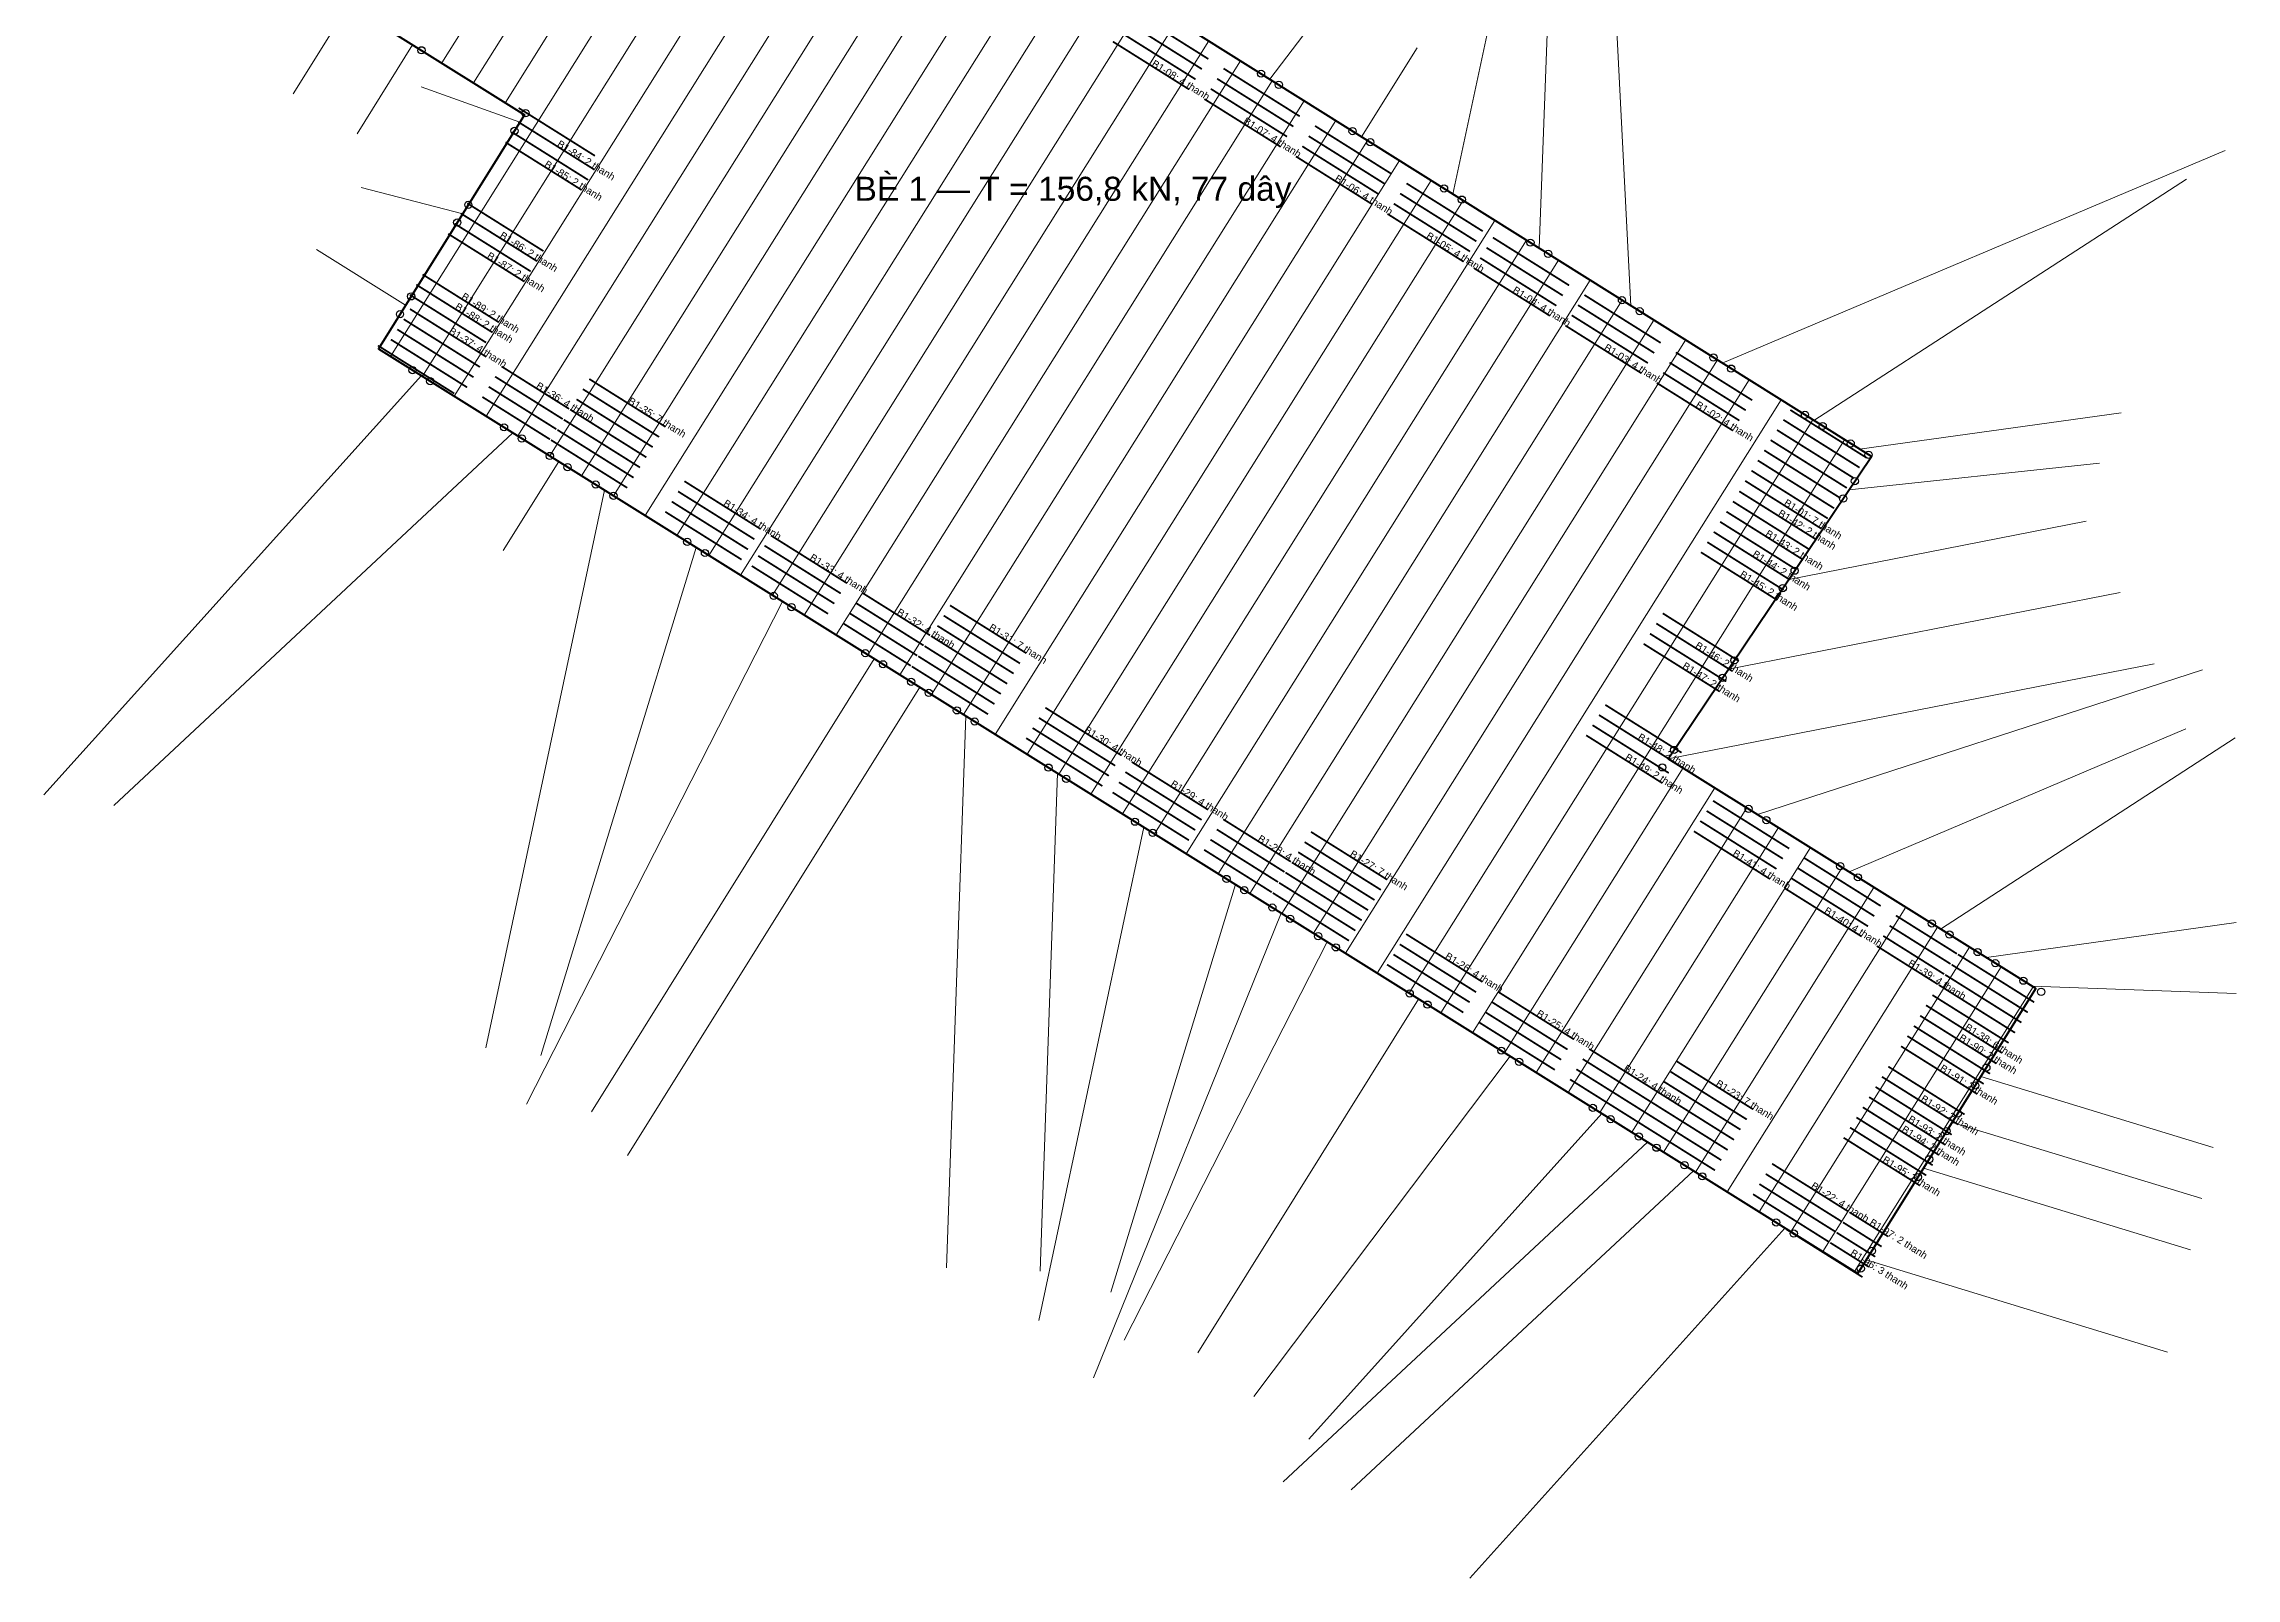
# Model space of a CAD drawing. Header units: metres. Extents: x 496695 to 497501, y 2343757 to 2344224.
# Drawn here: x 496732.5 to 497097.9, y 2343756.5 to 2344012.2 of the extents above; entities that cross this region are included whole.
import ezdxf

# ---------------------------------------------------------------- set-up
doc = ezdxf.new("R2010")
doc.units = ezdxf.units.M
for name, color, linetype, lineweight in [('BE_PIN', 7, 'Continuous', 50), ('BICH_NEO', 1, 'Continuous', 25), ('DAY_NEO', 5, 'Continuous', 0), ('GIA_CUONG_40x60', 1, 'Continuous', 70), ('KHUNG_C52', 8, 'Continuous', 0)]:
    doc.layers.add(name, color=color, linetype=linetype, lineweight=lineweight)
doc.styles.add('VN', font='arial.ttf')

msp = doc.modelspace()

# ---------------------------------------------------------------- linework, layer by layer
at = {"layer": 'BE_PIN'}
msp.add_lwpolyline([(497003.26, 2343893.08), (497037.13, 2343943.42), (496913.73, 2344020.81), (496935.86, 2344056.23), (496872.01, 2344095.37), (496897.45, 2344136.07), (496836.15, 2344174.38), (496751.36, 2344038.69), (496812.66, 2344000.38), (496788.28, 2343961.37), (497034.85, 2343807.3), (497064.53, 2343854.79)], close=True, dxfattribs=at)
at = {"layer": 'BICH_NEO'}
for centre in [(496795.48, 2344011.11), (496935.4, 2344007.22), (496938.36, 2344005.36), (496812.82, 2344000.64), (496810.96, 2343997.68), (496950.65, 2343997.65), (496953.61, 2343995.79), (496965.9, 2343988.09), (496803.28, 2343985.37), (496968.86, 2343986.23), (496801.42, 2343982.41), (496980.3, 2343979.06), (496983.26, 2343977.2), (496793.75, 2343970.11), (496995.55, 2343969.49), (496791.89, 2343967.15), (496998.51, 2343967.63), (497010.8, 2343959.93), (497013.76, 2343958.07), (496793.97, 2343957.83), (496796.93, 2343955.97), (496809.23, 2343948.29), (497026.05, 2343950.37), (497029.01, 2343948.51), (496812.19, 2343946.43), (496816.86, 2343943.52), (497033.68, 2343945.58), (497036.64, 2343943.72), (496819.82, 2343941.66), (496824.5, 2343938.75), (496827.46, 2343936.89), (497032.42, 2343936.43), (497034.38, 2343939.33), (496839.76, 2343929.21), (496842.72, 2343927.35), (497022.37, 2343921.5), (497024.33, 2343924.4), (496854.18, 2343920.2), (496857.14, 2343918.34), (496869.44, 2343910.67), (496872.4, 2343908.81), (497014.29, 2343909.46), (496877.07, 2343905.9), (496880.03, 2343904.04), (497012.33, 2343906.56), (496884.71, 2343901.13), (496887.67, 2343899.27), (497004.24, 2343894.53), (496899.97, 2343891.59), (496902.93, 2343889.73), (497002.28, 2343891.63), (496914.39, 2343882.58), (497016.66, 2343884.71), (497019.62, 2343882.85), (496917.35, 2343880.72), (497031.93, 2343875.17), (496929.65, 2343873.04), (496932.61, 2343871.18), (497034.89, 2343873.31), (496937.29, 2343868.27), (496940.25, 2343866.41), (496944.92, 2343863.5), (497047.19, 2343865.63), (497050.15, 2343863.77), (496947.88, 2343861.64), (497054.83, 2343860.86), (497057.79, 2343859), (497062.46, 2343856.09), (496960.18, 2343853.96), (496963.14, 2343852.1), (497065.42, 2343854.23), (496975.45, 2343844.43), (496978.41, 2343842.57), (497056.29, 2343841.6), (497054.43, 2343838.64), (496990.71, 2343834.89), (497051.52, 2343833.96), (496993.67, 2343833.03), (496998.35, 2343830.12), (497049.66, 2343831), (497001.31, 2343828.26), (497005.98, 2343825.35), (497008.94, 2343823.49), (497044.89, 2343823.37), (497046.75, 2343826.33), (497021.24, 2343815.81), (497024.2, 2343813.95), (497037.21, 2343811.07), (497035.35, 2343808.11)]:
    msp.add_circle(centre, 0.6, dxfattribs=at)
at = {"layer": 'DAY_NEO'}
for p, q in [((496981.78, 2343978.13), (496985.35, 2344075.06)), ((496936.88, 2344006.29), (496983.04, 2344067.3)), ((496997.03, 2343968.56), (496991.98, 2344067.93)), ((496967.38, 2343987.16), (496982.8, 2344059.02)), ((496783.36, 2344018.7), (496774.08, 2344003.85)), ((496794, 2344012.04), (496784.73, 2343997.2)), ((496952.13, 2343996.72), (496961.43, 2344011.55)), ((496811.89, 2343999.16), (496795.4, 2344005)), ((497012.28, 2343959), (497096.1, 2343994.42)), ((496802.35, 2343983.89), (496785.41, 2343988.27)), ((497027.53, 2343949.44), (497089.67, 2343989.62)), ((496792.82, 2343968.63), (496777.97, 2343977.9)), ((496795.45, 2343956.9), (496732.53, 2343887.07)), ((497035.16, 2343944.65), (497078.74, 2343950.72)), ((496810.71, 2343947.36), (496744.17, 2343885.29)), ((496818.34, 2343942.59), (496809.07, 2343927.75)), ((497033.4, 2343937.88), (497075.16, 2343942.32)), ((496825.98, 2343937.82), (496806.2, 2343844.9)), ((497023.35, 2343922.95), (497072.91, 2343932.64)), ((496841.24, 2343928.28), (496815.38, 2343843.64)), ((496855.66, 2343919.27), (496812.96, 2343835.53)), ((497013.31, 2343908.01), (497078.58, 2343920.75)), ((496870.92, 2343909.74), (496823.79, 2343834.24)), ((497003.26, 2343893.08), (497084.23, 2343908.88)), ((497018.14, 2343883.78), (497092.33, 2343907.87)), ((496878.55, 2343904.97), (496829.81, 2343826.94)), ((496886.19, 2343900.2), (496882.95, 2343808.26)), ((497033.41, 2343874.24), (497089.56, 2343898.08)), ((497048.67, 2343864.7), (497097.74, 2343896.54)), ((496901.45, 2343890.66), (496898.57, 2343807.71)), ((496915.87, 2343881.65), (496898.38, 2343799.49)), ((496931.13, 2343872.11), (496910.38, 2343804.21)), ((496938.77, 2343867.34), (496907.46, 2343789.93)), ((497056.31, 2343859.93), (497097.9, 2343865.78)), ((496946.4, 2343862.57), (496912.56, 2343796.2)), ((496961.66, 2343853.03), (496924.84, 2343794.09)), ((497063.94, 2343855.16), (497097.92, 2343853.98)), ((496976.93, 2343843.5), (496934.2, 2343786.8)), ((497055.36, 2343840.12), (497094.09, 2343828.27)), ((496992.19, 2343833.96), (496943.35, 2343779.7)), ((497050.59, 2343832.48), (497092.19, 2343819.77)), ((496999.83, 2343829.19), (496939.11, 2343772.6)), ((497007.46, 2343824.42), (496950.4, 2343771.24)), ((497045.82, 2343824.85), (497090.29, 2343811.26)), ((497022.72, 2343814.88), (496970.2, 2343756.54)), ((497036.28, 2343809.59), (497086.48, 2343794.22))]:
    msp.add_line(p, q, dxfattribs=at)
at = {"layer": 'GIA_CUONG_40x60', "const_width": 0.3}
for points in [[(496926.61, 2344009.67), (496913.9, 2344017.64)], [(496924.48, 2344006.28), (496911.77, 2344014.25)], [(496925.54, 2344007.98), (496912.84, 2344015.95)], [(496923.42, 2344004.59), (496910.71, 2344012.56)], [(496940.79, 2343998.41), (496928.08, 2344006.38)], [(496941.85, 2344000.11), (496929.15, 2344008.08)], [(496938.67, 2343995.02), (496925.96, 2344002.99)], [(496939.73, 2343996.72), (496927.02, 2344004.69)], [(496824.31, 2343991.21), (496811.6, 2343999.18)], [(496824.38, 2343993.53), (496811.67, 2344001.5)], [(496822.18, 2343987.82), (496809.48, 2343995.79)], [(496823.25, 2343989.51), (496810.54, 2343997.49)], [(496954.98, 2343987.15), (496942.27, 2343995.12)], [(496956.04, 2343988.84), (496943.34, 2343996.81)], [(496957.11, 2343990.54), (496944.4, 2343998.51)], [(496953.92, 2343985.46), (496941.21, 2343993.43)], [(496972.35, 2343980.97), (496959.65, 2343988.94)], [(496815.81, 2343977.65), (496803.1, 2343985.63)], [(496970.23, 2343977.59), (496957.52, 2343985.56)], [(496971.29, 2343979.28), (496958.58, 2343987.25)], [(496812.62, 2343972.57), (496799.91, 2343980.54)], [(496813.68, 2343974.27), (496800.97, 2343982.24)], [(496814.74, 2343975.96), (496802.04, 2343983.93)], [(496969.16, 2343975.89), (496956.46, 2343983.86)], [(496985.69, 2343970.25), (496972.98, 2343978.22)], [(496986.75, 2343971.94), (496974.04, 2343979.91)], [(496808.37, 2343965.79), (496795.66, 2343973.77)], [(496983.56, 2343966.86), (496970.86, 2343974.83)], [(496984.63, 2343968.55), (496971.92, 2343976.52)], [(496806.24, 2343962.41), (496793.53, 2343970.38)], [(496807.3, 2343964.1), (496794.6, 2343972.07)], [(497002, 2343962.37), (496989.3, 2343970.34)], [(496805.2, 2343958.34), (496792.5, 2343966.31)], [(496806.27, 2343960.03), (496793.56, 2343968)], [(496999.88, 2343958.99), (496987.17, 2343966.96)], [(497000.94, 2343960.68), (496988.23, 2343968.65)], [(496803.08, 2343954.95), (496790.37, 2343962.92)], [(496804.14, 2343956.64), (496791.43, 2343964.61)], [(496998.81, 2343957.29), (496986.11, 2343965.26)], [(496800.93, 2343953.93), (496788.22, 2343961.91)], [(496820.07, 2343951.37), (496808.81, 2343958.44)], [(497016.19, 2343951.12), (497003.48, 2343959.09)], [(497017.25, 2343952.81), (497004.54, 2343960.78)], [(496817.95, 2343947.98), (496806.68, 2343955.05)], [(496819.01, 2343949.67), (496807.74, 2343956.74)], [(496836.14, 2343948.37), (496823.43, 2343956.35)], [(497014.06, 2343947.73), (497001.35, 2343955.7)], [(497015.12, 2343949.42), (497002.42, 2343957.39)], [(496816.88, 2343946.29), (496805.62, 2343953.35)], [(496832.95, 2343943.29), (496820.24, 2343951.26)], [(496834.01, 2343944.99), (496821.31, 2343952.96)], [(496835.08, 2343946.68), (496822.37, 2343954.65)], [(497036.31, 2343943.22), (497023.6, 2343951.19)], [(496830.82, 2343939.9), (496818.12, 2343947.87)], [(496831.89, 2343941.6), (496819.18, 2343949.57)], [(497034.1, 2343939.88), (497021.39, 2343947.85)], [(497035.16, 2343941.57), (497022.45, 2343949.55)], [(496829.76, 2343938.21), (496817.05, 2343946.18)], [(497031.97, 2343936.49), (497019.27, 2343944.46)], [(497033.03, 2343938.19), (497020.33, 2343946.16)], [(497029.85, 2343933.1), (497017.14, 2343941.07)], [(497030.91, 2343934.8), (497018.2, 2343942.77)], [(496850.95, 2343929.64), (496838.24, 2343937.61)], [(496852.01, 2343931.33), (496839.3, 2343939.31)], [(497027.81, 2343929.66), (497015.1, 2343937.63)], [(497028.78, 2343931.41), (497016.08, 2343939.38)], [(496848.82, 2343926.25), (496836.11, 2343934.22)], [(496849.88, 2343927.95), (496837.18, 2343935.92)], [(497025.68, 2343926.27), (497012.97, 2343934.24)], [(497026.74, 2343927.97), (497014.04, 2343935.94)], [(496866.41, 2343922.3), (496853.71, 2343930.27)], [(497023.55, 2343922.88), (497010.85, 2343930.86)], [(497024.62, 2343924.58), (497011.91, 2343932.55)], [(496864.29, 2343918.91), (496851.58, 2343926.88)], [(496865.35, 2343920.61), (496852.64, 2343928.58)], [(497021.43, 2343919.5), (497008.72, 2343927.47)], [(497022.49, 2343921.19), (497009.78, 2343929.16)], [(496863.23, 2343917.22), (496850.52, 2343925.19)], [(496879.15, 2343911.95), (496867.88, 2343919.02)], [(496880.22, 2343913.64), (496868.95, 2343920.71)], [(496896.28, 2343910.65), (496883.57, 2343918.62)], [(496877.03, 2343908.56), (496865.76, 2343915.63)], [(496878.09, 2343910.25), (496866.82, 2343917.32)], [(496894.16, 2343907.26), (496881.45, 2343915.23)], [(496895.22, 2343908.95), (496882.51, 2343916.92)], [(497013.99, 2343907.64), (497001.28, 2343915.61)], [(497015.05, 2343909.33), (497002.35, 2343917.3)], [(496892.03, 2343903.87), (496879.32, 2343911.84)], [(496893.09, 2343905.56), (496880.39, 2343913.53)], [(497011.86, 2343904.25), (496999.16, 2343912.22)], [(497012.93, 2343905.94), (497000.22, 2343913.91)], [(496889.9, 2343900.48), (496877.2, 2343908.45)], [(496890.97, 2343902.18), (496878.26, 2343910.15)], [(496912.15, 2343893.61), (496899.45, 2343901.58)], [(497004.42, 2343892.39), (496991.72, 2343900.36)], [(497005.49, 2343894.08), (496992.78, 2343902.05)], [(496908.96, 2343888.52), (496896.26, 2343896.5)], [(496910.03, 2343890.22), (496897.32, 2343898.19)], [(496911.09, 2343891.91), (496898.38, 2343899.88)], [(497002.3, 2343889), (496989.59, 2343896.97)], [(497003.36, 2343890.69), (496990.65, 2343898.66)], [(496924.43, 2343881.18), (496911.72, 2343889.15)], [(496925.49, 2343882.88), (496912.79, 2343890.85)], [(496926.56, 2343884.57), (496913.85, 2343892.54)], [(496923.37, 2343879.49), (496910.66, 2343887.46)], [(497023.43, 2343878.1), (497010.73, 2343886.07)], [(496940.37, 2343875.91), (496929.09, 2343882.98)], [(497021.31, 2343874.71), (497008.6, 2343882.69)], [(497022.37, 2343876.41), (497009.66, 2343884.38)], [(496938.24, 2343872.52), (496926.97, 2343879.59)], [(496939.3, 2343874.21), (496928.03, 2343881.29)], [(496955.37, 2343871.22), (496942.66, 2343879.19)], [(496956.43, 2343872.91), (496943.72, 2343880.89)], [(497020.24, 2343873.02), (497007.54, 2343880.99)], [(496937.18, 2343870.83), (496925.91, 2343877.9)], [(496953.24, 2343867.83), (496940.54, 2343875.8)], [(496954.31, 2343869.53), (496941.6, 2343877.5)], [(497037.62, 2343866.84), (497024.92, 2343874.81)], [(497038.68, 2343868.54), (497025.98, 2343876.51)], [(496951.12, 2343864.44), (496938.41, 2343872.41)], [(496952.18, 2343866.14), (496939.47, 2343874.11)], [(497035.5, 2343863.45), (497022.79, 2343871.42)], [(497036.56, 2343865.15), (497023.85, 2343873.12)], [(496950.05, 2343862.75), (496937.35, 2343870.72)], [(496972.3, 2343855.88), (496959.59, 2343863.85)], [(497049.25, 2343857.18), (497039.1, 2343863.55)], [(497050.32, 2343858.88), (497040.16, 2343865.25)], [(497051.38, 2343860.57), (497041.22, 2343866.94)], [(496970.17, 2343852.49), (496957.47, 2343860.46)], [(496971.24, 2343854.18), (496958.53, 2343862.15)], [(497048.19, 2343855.49), (497038.04, 2343861.86)], [(497064.26, 2343852.49), (497051.55, 2343860.47)], [(496969.11, 2343850.79), (496956.4, 2343858.77)], [(497062.13, 2343849.11), (497049.42, 2343857.08)], [(497063.19, 2343850.8), (497050.49, 2343858.77)], [(496986.48, 2343844.62), (496973.78, 2343852.59)], [(496987.55, 2343846.31), (496974.84, 2343854.28)], [(497060, 2343845.72), (497047.3, 2343853.69)], [(497061.07, 2343847.41), (497048.36, 2343855.38)], [(496984.36, 2343841.23), (496971.65, 2343849.2)], [(496985.42, 2343842.92), (496972.72, 2343850.89)], [(497057.96, 2343842.28), (497045.26, 2343850.25)], [(497058.94, 2343844.02), (497046.23, 2343851.99)], [(497054.78, 2343837.19), (497042.07, 2343845.16)], [(497055.84, 2343838.89), (497043.13, 2343846.86)], [(497056.9, 2343840.58), (497044.19, 2343848.55)], [(497000.3, 2343835.95), (496989.02, 2343843.03)], [(497001.36, 2343837.65), (496990.09, 2343844.72)], [(497017.42, 2343834.65), (497004.72, 2343842.63)], [(497052.65, 2343833.8), (497039.94, 2343841.78)], [(496998.17, 2343832.57), (496986.9, 2343839.64)], [(496999.23, 2343834.26), (496987.96, 2343841.33)], [(497015.3, 2343831.27), (497002.59, 2343839.24)], [(497016.36, 2343832.96), (497003.65, 2343840.93)], [(497050.52, 2343830.42), (497037.82, 2343838.39)], [(497051.59, 2343832.11), (497038.88, 2343840.08)], [(497013.17, 2343827.88), (497000.46, 2343835.85)], [(497014.23, 2343829.57), (497001.53, 2343837.54)], [(497048.4, 2343827.03), (497035.69, 2343835)], [(497049.46, 2343828.72), (497036.75, 2343836.69)], [(497011.05, 2343824.49), (496998.34, 2343832.46)], [(497012.11, 2343826.18), (496999.4, 2343834.15)], [(497046.27, 2343823.64), (497033.57, 2343831.61)], [(497047.34, 2343825.33), (497034.63, 2343833.3)], [(497045.21, 2343821.95), (497032.5, 2343829.92)], [(497032.23, 2343815.92), (497019.52, 2343823.89)], [(497033.29, 2343817.62), (497020.58, 2343825.59)], [(497030.1, 2343812.53), (497017.4, 2343820.51)], [(497031.17, 2343814.23), (497018.46, 2343822.2)], [(497039.9, 2343813.47), (497033.46, 2343817.51)], [(497035.64, 2343806.7), (497022.94, 2343814.67)], [(497036.71, 2343808.39), (497030.27, 2343812.43)], [(497037.77, 2343810.09), (497031.33, 2343814.12)], [(497038.83, 2343811.78), (497032.4, 2343815.82)]]:
    msp.add_lwpolyline(points, dxfattribs=at)
at = {"layer": 'KHUNG_C52'}
for p, q in [((496883.87, 2344144.56), (496798.84, 2344009.02)), ((496889.17, 2344141.24), (496804.15, 2344005.7)), ((496894.48, 2344137.93), (496809.45, 2344002.39)), ((496874.29, 2344093.97), (496790.31, 2343960.11)), ((496879.62, 2344090.7), (496795.62, 2343956.79)), ((496884.95, 2344087.43), (496800.92, 2343953.48)), ((496890.29, 2344084.16), (496806.23, 2343950.16)), ((496895.62, 2344080.89), (496811.53, 2343946.85)), ((496900.95, 2344077.62), (496816.84, 2343943.53)), ((496906.28, 2344074.35), (496822.14, 2343940.22)), ((496911.62, 2344071.08), (496827.45, 2343936.9)), ((496916.95, 2344067.82), (496832.75, 2343933.59)), ((496922.28, 2344064.55), (496838.05, 2343930.27)), ((496927.62, 2344061.28), (496843.36, 2343926.96)), ((496932.95, 2344058.01), (496848.66, 2343923.64)), ((496916.07, 2344019.34), (496853.97, 2343920.33)), ((496921.37, 2344016.01), (496859.27, 2343917.01)), ((496926.67, 2344012.69), (496864.58, 2343913.7)), ((496931.97, 2344009.37), (496869.88, 2343910.39)), ((496937.27, 2344006.04), (496875.19, 2343907.07)), ((496942.57, 2344002.72), (496880.49, 2343903.76)), ((496947.87, 2343999.4), (496885.8, 2343900.44)), ((496953.17, 2343996.07), (496891.1, 2343897.13)), ((496958.47, 2343992.75), (496896.4, 2343893.81)), ((496963.77, 2343989.43), (496901.71, 2343890.5)), ((496969.07, 2343986.1), (496907.01, 2343887.18)), ((496974.37, 2343982.78), (496912.32, 2343883.87)), ((496979.66, 2343979.46), (496917.62, 2343880.55)), ((496984.96, 2343976.13), (496922.93, 2343877.24)), ((496990.26, 2343972.81), (496928.23, 2343873.92)), ((496995.56, 2343969.49), (496933.54, 2343870.61)), ((497000.86, 2343966.16), (496938.84, 2343867.3)), ((497006.16, 2343962.84), (496944.15, 2343863.98)), ((497011.46, 2343959.52), (496949.45, 2343860.67)), ((497016.76, 2343956.19), (496954.75, 2343857.35)), ((497022.06, 2343952.87), (496960.06, 2343854.04)), ((497027.36, 2343949.55), (496965.36, 2343850.72)), ((497032.66, 2343946.22), (496970.67, 2343847.41)), ((497005.73, 2343891.53), (496975.97, 2343844.09)), ((497011.04, 2343888.22), (496981.28, 2343840.78)), ((497016.34, 2343884.9), (496986.58, 2343837.46)), ((497021.64, 2343881.59), (496991.89, 2343834.15)), ((497026.95, 2343878.27), (496997.19, 2343830.83)), ((497032.25, 2343874.96), (497002.5, 2343827.52)), ((497037.56, 2343871.64), (497007.8, 2343824.2)), ((497042.86, 2343868.33), (497013.1, 2343820.89)), ((497048.17, 2343865.01), (497018.41, 2343817.58)), ((497053.47, 2343861.7), (497023.71, 2343814.26)), ((497058.78, 2343858.39), (497029.02, 2343810.95)), ((497064.08, 2343855.07), (497034.32, 2343807.63))]:
    msp.add_line(p, q, dxfattribs=at)

# ---------------------------------------------------------------- texts
at = {"layer": 'BE_PIN', "style": 'VN'}
msp.add_text('BÈ 1 — T = 156,8 kN, 77 dây', height=4, dxfattribs=at).set_placement((496867.65, 2343986.04))
at = {"layer": 'GIA_CUONG_40x60', "style": 'VN'}
for s, p in [('B1-08: 4 thanh', (496917.06, 2344008.57)), ('B1-07: 4 thanh', (496932.31, 2343999.01)), ('B1-84: 2 thanh', (496817.96, 2343995.19)), ('B1-85: 2 thanh', (496815.83, 2343991.81)), ('B1-06: 4 thanh', (496947.56, 2343989.44)), ('B1-86: 2 thanh', (496808.39, 2343979.95)), ('B1-05: 4 thanh', (496962.81, 2343979.88)), ('B1-87: 2 thanh', (496806.26, 2343976.56)), ('B1-89: 2 thanh', (496802.01, 2343969.78)), ('B1-04: 4 thanh', (496977.21, 2343970.84)), ('B1-88: 2 thanh', (496800.95, 2343968.09)), ('B1-37: 4 thanh', (496799.91, 2343964.02)), ('B1-03: 4 thanh', (496992.46, 2343961.28)), ('B1-36: 4 thanh', (496814.44, 2343954.9)), ('B1-35: 7 thanh', (496829.78, 2343952.36)), ('B1-02: 4 thanh', (497007.71, 2343951.71)), ('B1-34: 4 thanh', (496845.66, 2343935.32)), ('B1-42: 2 thanh', (497021.45, 2343933.65)), ('B1-01: 7 thanh', (497022.43, 2343935.39)), ('B1-43: 2 thanh', (497019.33, 2343930.26)), ('B1-33: 4 thanh', (496860.06, 2343926.28)), ('B1-44: 2 thanh', (497017.2, 2343926.87)), ('B1-45: 2 thanh', (497015.08, 2343923.48)), ('B1-32: 4 thanh', (496874.58, 2343917.18)), ('B1-31: 7 thanh', (496889.93, 2343914.63)), ('B1-46: 2 thanh', (497007.64, 2343911.62)), ('B1-47: 2 thanh', (497005.51, 2343908.23)), ('B1-30: 4 thanh', (496905.8, 2343897.59)), ('B1-48: 2 thanh', (496998.07, 2343896.37)), ('B1-49: 2 thanh', (496995.95, 2343892.99)), ('B1-29: 4 thanh', (496920.2, 2343888.56)), ('B1-28: 4 thanh', (496934.73, 2343879.44)), ('B1-27: 7 thanh', (496950.08, 2343876.9)), ('B1-41: 4 thanh', (497013.89, 2343877.01)), ('B1-40: 4 thanh', (497029.14, 2343867.44)), ('B1-26: 4 thanh', (496965.95, 2343859.86)), ('B1-39: 4 thanh', (497043.11, 2343858.67)), ('B1-25: 4 thanh', (496981.19, 2343850.3)), ('B1-90: 2 thanh', (497051.61, 2343846.26)), ('B1-38: 6 thanh', (497052.59, 2343848.01)), ('B1-24: 4 thanh', (496995.72, 2343841.18)), ('B1-91: 2 thanh', (497048.42, 2343841.18)), ('B1-23: 7 thanh', (497011.07, 2343838.64)), ('B1-92: 2 thanh', (497045.23, 2343836.1)), ('B1-94: 2 thanh', (497042.05, 2343831.01)), ('B1-93: 2 thanh', (497043.11, 2343832.71)), ('B1-95: 2 thanh', (497038.86, 2343825.93)), ('B1-22: 4 thanh', (497026.94, 2343821.6)), ('B1-97: 2 thanh', (497036.68, 2343815.49)), ('B1-96: 3 thanh', (497033.49, 2343810.41))]:
    msp.add_text(s, height=1.2, rotation=-32.1, dxfattribs=at).set_placement(p)

doc.saveas('drawing.dxf')
